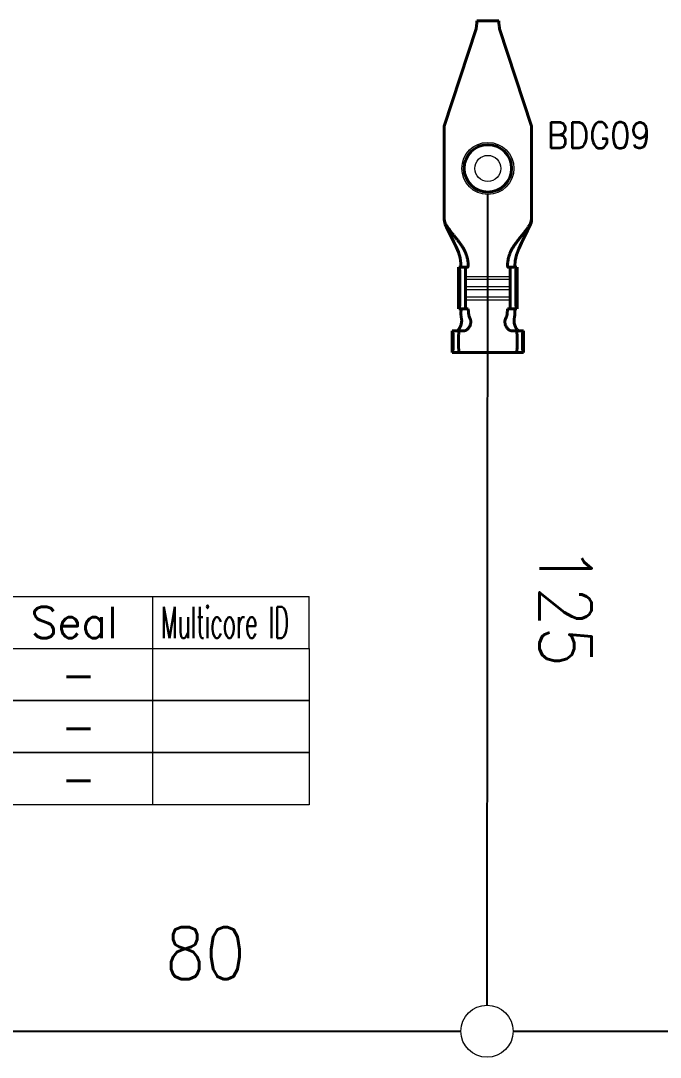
# Model space of a CAD drawing. Header units: inches. Extents: x 47316 to 59086, y 3141 to 11743.
# Drawn here: x 53517.2 to 53578.6, y 5823 to 5922.5 of the extents above; entities that cross this region are included whole.
import ezdxf

# ---------------------------------------------------------------- set-up
doc = ezdxf.new("R2010")
doc.units = ezdxf.units.IN
doc.header["$MEASUREMENT"] = 0
doc.layers.add('标注线', color=3, linetype='Continuous', lineweight=20)
doc.layers.add('轮廓线', color=7, linetype='Continuous', lineweight=40)
doc.styles.get("Standard").update_dxf_attribs({"font": ''})
doc.styles.get('Standard').set_extended_font_data('SimSun')
doc.linetypes.add('_VH_OTCON', pattern='A,0.0001,[7,VeSys.shx,S=0.1,R=0,X=0,Y=0],-0.4,[7,VeSys.shx,S=0.1,R=0,X=0,Y=0],-0.4,["X",Standard,S=1,R=0,X=-0.5,Y=-0.5],-0.0001,[7,VeSys.shx,S=0.1,R=0,X=0,Y=0],-0.4', length=1.2002)
doc.linetypes.add('_VH_UNTAPED', pattern='A,0.0001,[17,VeSys.shx,S=0.1,R=0,X=0,Y=0],-0.4', length=0.4001)

# ---------------------------------------------------------------- blocks, each defined once
blk = doc.blocks.new('YNDP')
at = {"layer": '标注线', "color": 0}
for p, q in [((-2.1, 7.315), (2.1, 7.315)), ((-2.1, 7.315), (-2.1, 7.035)), ((-2.1, 7.035), (2.1, 7.035)), ((2.1, 7.315), (2.1, 7.035)), ((-2.1, 6.335), (2.1, 6.335)), ((-2.1, 6.055), (-2.1, 6.335)), ((-2.1, 6.055), (2.1, 6.055)), ((2.1, 6.055), (2.1, 6.335)), ((-2.1, 5.355), (2.1, 5.355)), ((-2.1, 5.075), (-2.1, 5.355)), ((-2.1, 5.075), (2.1, 5.075)), ((2.1, 5.075), (2.1, 5.355))]:
    blk.add_line(p, q, dxfattribs=at)
at = {"layer": '轮廓线', "color": 0, "linetype": 'Continuous'}
for p, q in [((-1.05, 31.85), (1.05, 31.85)), ((-1.05, 31.85), (-1.05, 31.624)), ((1.05, 31.85), (1.05, 31.624)), ((-1.124, 31.08), (-4.19, 21.732)), ((1.124, 31.08), (4.19, 21.732)), ((-4.2, 21.666), (-4.2, 12.863)), ((4.2, 21.666), (4.2, 12.863)), ((-2.802, 4.2), (-2.802, 8.19)), ((-1.927, 8.19), (-2.789, 8.19)), ((-2.59, 8.225), (-2.59, 8.19)), ((1.927, 8.19), (2.789, 8.19)), ((2.615, 8.806), (2.587, 8.297)), ((2.802, 4.2), (2.802, 8.19)), ((-2.678, 4.76), (-2.678, 7.63)), ((-2.155, 7.63), (-2.155, 4.76)), ((2.155, 7.63), (2.155, 4.76)), ((2.678, 4.76), (2.678, 7.63)), ((-1.884, 4.2), (-2.789, 4.2)), ((1.884, 4.2), (2.789, 4.2)), ((-3.419, 2.1), (-3.419, 0)), ((-2.214, 2.1), (-3.419, 2.1)), ((2.214, 2.1), (3.419, 2.1)), ((3.419, 2.1), (3.419, 0)), ((-3.326, 1.54), (-3.326, 0.56)), ((-2.805, 0.56), (-2.805, 1.54)), ((2.805, 0.56), (2.805, 1.54)), ((3.326, 1.54), (3.326, 0.56)), ((3.419, 0), (-3.419, 0))]:
    blk.add_line(p, q, dxfattribs=at)
for points in [[(-4.098, 12.336), (-3.841, 11.757), (-3.567, 11.206), (-3.294, 10.675), (-3.041, 10.152), (-2.827, 9.63), (-2.669, 9.098), (-2.587, 8.548)], [(4.098, 12.336), (3.817, 11.707), (3.517, 11.11), (3.224, 10.534), (2.959, 9.966), (2.748, 9.394), (2.615, 8.806)], [(2.587, 8.297), (2.596, 8.233), (2.616, 8.19)]]:
    blk.add_lwpolyline(points, dxfattribs=at)
blk.add_circle((0, 17.675), 2.275, dxfattribs=at)
for centre, radius, start, end in [((-3.99, 21.666), 0.21, 161.84361, 180), ((3.99, 21.666), 0.21, 0, 18.15639), ((-2.733, 12.976), 1.467, 179.97691, 194.85597), ((2.733, 12.976), 1.467, 345.14409, 0.02309), ((-2.784, 12.863), 1.416, 179.99877, 190.68593), ((-2.82, 12.855), 1.38, 190.6602, 202.09871), ((-2.828, 12.951), 1.368, 194.86702, 203.46824), ((-2.878, 12.931), 1.315, 203.5201, 211.93369), ((2.881, 12.929), 1.311, 328.05242, 336.54202), ((2.839, 12.948), 1.358, 336.54495, 345.16704), ((2.82, 12.855), 1.38, 337.90116, 349.33987), ((2.784, 12.863), 1.416, 349.3141, 0.00122)]:
    blk.add_arc(centre, radius, start, end, dxfattribs=at)
for centre, ratio, start_param, end_param in [((-2.789, 7.63), 0.19732, -4.712389, -3.141593), ((2.789, 7.63), 0.19732, -3.141593, -1.570796), ((-2.789, 4.76), 0.19732, 0, 1.570796), ((2.789, 4.76), 0.19732, -1.570796, 0), ((-3.401, 1.54), 0.133102, -4.712389, -3.141593), ((3.401, 1.54), 0.133102, -3.141593, -1.570796), ((-3.401, 0.56), 0.133102, 0, 1.570796), ((3.401, 0.56), 0.133102, -1.570796, 0)]:
    blk.add_ellipse(centre, major_axis=(0, -0.56), ratio=ratio, start_param=start_param, end_param=end_param, dxfattribs=at)
for points, knots in [([(-1.124, 31.08), (-1.118, 31.13), (-1.106, 31.228), (-1.088, 31.371), (-1.07, 31.502), (-1.057, 31.586), (-1.05, 31.624)], [0, 0, 0, 0, 0.275349, 0.54044, 0.785059, 1, 1, 1, 1]), ([(1.124, 31.08), (1.118, 31.13), (1.106, 31.228), (1.088, 31.371), (1.07, 31.502), (1.057, 31.586), (1.05, 31.624)], [0, 0, 0, 0, 0.275349, 0.54044, 0.785059, 1, 1, 1, 1]), ([(-3.994, 12.235), (-3.957, 12.176), (-3.881, 12.059), (-3.759, 11.884), (-3.63, 11.708), (-3.494, 11.53), (-3.376, 11.38), (-3.279, 11.258), (-3.178, 11.133), (-3.076, 11.005), (-2.972, 10.875), (-2.893, 10.775), (-2.813, 10.672), (-2.706, 10.529), (-2.6, 10.382), (-2.497, 10.228), (-2.421, 10.108), (-2.348, 9.983), (-2.278, 9.855), (-2.211, 9.722), (-2.129, 9.539), (-2.057, 9.349), (-1.999, 9.154), (-1.962, 9.004), (-1.932, 8.853), (-1.917, 8.752), (-1.91, 8.701)], [0, 0, 0, 0, 0.050147, 0.101268, 0.15366, 0.207551, 0.263037, 0.291397, 0.320187, 0.379163, 0.409405, 0.44019, 0.471533, 0.503437, 0.568955, 0.6026, 0.636828, 0.671601, 0.70688, 0.742606, 0.778723, 0.851854, 0.888752, 0.925778, 0.962868, 1, 1, 1, 1]), ([(3.994, 12.235), (3.957, 12.176), (3.881, 12.059), (3.759, 11.884), (3.63, 11.708), (3.494, 11.53), (3.376, 11.38), (3.279, 11.258), (3.178, 11.133), (3.076, 11.005), (2.972, 10.875), (2.893, 10.775), (2.813, 10.672), (2.706, 10.529), (2.6, 10.382), (2.497, 10.228), (2.421, 10.108), (2.348, 9.983), (2.278, 9.855), (2.211, 9.722), (2.129, 9.539), (2.057, 9.349), (1.999, 9.154), (1.962, 9.004), (1.932, 8.853), (1.917, 8.752), (1.91, 8.701)], [0, 0, 0, 0, 0.050147, 0.101268, 0.15366, 0.207551, 0.263037, 0.291397, 0.320187, 0.379163, 0.409405, 0.44019, 0.471533, 0.503437, 0.568955, 0.6026, 0.636828, 0.671601, 0.70688, 0.742606, 0.778723, 0.851854, 0.888752, 0.925778, 0.962868, 1, 1, 1, 1]), ([(-2.59, 8.225), (-2.59, 8.233), (-2.59, 8.25), (-2.589, 8.278), (-2.587, 8.312), (-2.585, 8.351), (-2.584, 8.394), (-2.583, 8.46), (-2.584, 8.512), (-2.587, 8.548)], [0, 0, 0, 0, 0.070978, 0.159185, 0.264069, 0.384693, 0.519957, 0.668708, 1, 1, 1, 1]), ([(-2.58, 8.19), (-2.581, 8.19), (-2.582, 8.19), (-2.585, 8.192), (-2.586, 8.195), (-2.588, 8.199), (-2.589, 8.204), (-2.59, 8.21), (-2.59, 8.217), (-2.59, 8.222), (-2.59, 8.225)], [0, 0, 0, 0, 0.063583, 0.13143, 0.214486, 0.319093, 0.448523, 0.604543, 0.788198, 1, 1, 1, 1]), ([(-2.11, 8.19), (-2.111, 8.19), (-2.113, 8.189), (-2.115, 8.187), (-2.117, 8.184), (-2.119, 8.179), (-2.121, 8.173), (-2.123, 8.165), (-2.125, 8.157), (-2.128, 8.143), (-2.132, 8.122), (-2.135, 8.094), (-2.139, 8.062), (-2.143, 8.01), (-2.148, 7.937), (-2.152, 7.842), (-2.154, 7.738), (-2.155, 7.666), (-2.155, 7.63)], [0, 0, 0, 0, 0.004027, 0.009289, 0.016377, 0.025518, 0.036801, 0.050263, 0.065914, 0.083752, 0.125893, 0.176287, 0.234438, 0.299837, 0.450022, 0.621303, 0.807366, 1, 1, 1, 1]), ([(-1.893, 8.329), (-1.894, 8.318), (-1.896, 8.298), (-1.9, 8.27), (-1.904, 8.247), (-1.908, 8.229), (-1.911, 8.218), (-1.913, 8.21), (-1.915, 8.204), (-1.917, 8.199), (-1.92, 8.195), (-1.922, 8.192), (-1.924, 8.19), (-1.926, 8.19), (-1.927, 8.19)], [0, 0, 0, 0, 0.218442, 0.41158, 0.578176, 0.717068, 0.77583, 0.827442, 0.871971, 0.909537, 0.940372, 0.964928, 0.984146, 1, 1, 1, 1]), ([(-1.91, 8.701), (-1.906, 8.665), (-1.899, 8.596), (-1.895, 8.497), (-1.894, 8.421), (-1.893, 8.366), (-1.893, 8.341), (-1.893, 8.329)], [0, 0, 0, 0, 0.28921, 0.557756, 0.797041, 0.903477, 1, 1, 1, 1]), ([(1.893, 8.329), (1.893, 8.341), (1.893, 8.366), (1.894, 8.421), (1.895, 8.497), (1.899, 8.596), (1.906, 8.665), (1.91, 8.701)], [0, 0, 0, 0, 0.09654, 0.20301, 0.442326, 0.710821, 1, 1, 1, 1]), ([(1.927, 8.19), (1.926, 8.19), (1.924, 8.19), (1.922, 8.192), (1.92, 8.195), (1.917, 8.199), (1.915, 8.204), (1.913, 8.21), (1.911, 8.218), (1.908, 8.229), (1.904, 8.247), (1.9, 8.27), (1.896, 8.298), (1.894, 8.318), (1.893, 8.329)], [0, 0, 0, 0, 0.015854, 0.035072, 0.059628, 0.090464, 0.128031, 0.17256, 0.224172, 0.282933, 0.421824, 0.58842, 0.781558, 1, 1, 1, 1]), ([(2.155, 7.63), (2.155, 7.666), (2.154, 7.738), (2.152, 7.842), (2.148, 7.937), (2.143, 8.01), (2.139, 8.062), (2.135, 8.094), (2.132, 8.122), (2.128, 8.143), (2.125, 8.157), (2.123, 8.165), (2.121, 8.173), (2.119, 8.179), (2.117, 8.184), (2.115, 8.187), (2.113, 8.189), (2.111, 8.19), (2.11, 8.19)], [0, 0, 0, 0, 0.192634, 0.378697, 0.549978, 0.700163, 0.765562, 0.823713, 0.874107, 0.916248, 0.934086, 0.949737, 0.963199, 0.974482, 0.983623, 0.990711, 0.995973, 1, 1, 1, 1]), ([(-2.556, 3.36), (-2.566, 3.426), (-2.576, 3.528), (-2.58, 3.664), (-2.58, 3.769), (-2.579, 3.875), (-2.577, 3.982), (-2.577, 4.09), (-2.58, 4.163), (-2.582, 4.2)], [0, 0, 0, 0, 0.240029, 0.362533, 0.486637, 0.612415, 0.739889, 0.869056, 1, 1, 1, 1]), ([(-2.155, 4.76), (-2.155, 4.724), (-2.154, 4.652), (-2.152, 4.548), (-2.148, 4.453), (-2.143, 4.38), (-2.139, 4.328), (-2.135, 4.296), (-2.132, 4.268), (-2.128, 4.247), (-2.125, 4.233), (-2.123, 4.225), (-2.121, 4.217), (-2.119, 4.211), (-2.117, 4.206), (-2.115, 4.203), (-2.113, 4.201), (-2.111, 4.2), (-2.11, 4.2)], [0, 0, 0, 0, 0.192634, 0.378697, 0.549978, 0.700163, 0.765562, 0.823713, 0.874107, 0.916248, 0.934086, 0.949737, 0.963199, 0.974482, 0.983623, 0.990711, 0.995973, 1, 1, 1, 1]), ([(-1.884, 4.2), (-1.879, 4.126), (-1.874, 4.016), (-1.864, 3.87), (-1.851, 3.729), (-1.829, 3.59), (-1.793, 3.456), (-1.769, 3.391), (-1.755, 3.36)], [0, 0, 0, 0, 0.260021, 0.387215, 0.512609, 0.758429, 0.879572, 1, 1, 1, 1]), ([(1.755, 3.36), (1.769, 3.391), (1.793, 3.456), (1.829, 3.59), (1.851, 3.729), (1.864, 3.87), (1.874, 4.016), (1.879, 4.126), (1.884, 4.2)], [0, 0, 0, 0, 0.120428, 0.241571, 0.48739, 0.612785, 0.739979, 1, 1, 1, 1]), ([(2.11, 4.2), (2.111, 4.2), (2.113, 4.201), (2.115, 4.203), (2.117, 4.206), (2.119, 4.211), (2.121, 4.217), (2.123, 4.225), (2.125, 4.233), (2.128, 4.247), (2.132, 4.268), (2.135, 4.296), (2.139, 4.328), (2.143, 4.38), (2.148, 4.453), (2.152, 4.548), (2.154, 4.652), (2.155, 4.724), (2.155, 4.76)], [0, 0, 0, 0, 0.004027, 0.009289, 0.016377, 0.025518, 0.036801, 0.050263, 0.065914, 0.083752, 0.125893, 0.176287, 0.234438, 0.299837, 0.450022, 0.621303, 0.807366, 1, 1, 1, 1]), ([(2.582, 4.2), (2.58, 4.163), (2.577, 4.09), (2.577, 3.982), (2.579, 3.875), (2.58, 3.769), (2.58, 3.664), (2.576, 3.528), (2.566, 3.426), (2.556, 3.36)], [0, 0, 0, 0, 0.130944, 0.260111, 0.387585, 0.513363, 0.637467, 0.759971, 1, 1, 1, 1]), ([(-2.888, 2.131), (-2.874, 2.141), (-2.846, 2.165), (-2.805, 2.21), (-2.763, 2.263), (-2.722, 2.327), (-2.681, 2.398), (-2.643, 2.477), (-2.607, 2.563), (-2.564, 2.686), (-2.526, 2.847), (-2.511, 3.009), (-2.514, 3.133), (-2.523, 3.217), (-2.536, 3.292), (-2.549, 3.339), (-2.556, 3.36)], [0, 0, 0, 0, 0.038866, 0.08397, 0.135113, 0.191855, 0.253649, 0.319879, 0.389842, 0.462725, 0.612921, 0.759984, 0.828629, 0.892177, 0.949572, 1, 1, 1, 1]), ([(-1.755, 3.36), (-1.74, 3.336), (-1.713, 3.283), (-1.678, 3.195), (-1.651, 3.095), (-1.639, 3.004), (-1.636, 2.927), (-1.638, 2.868), (-1.645, 2.809), (-1.66, 2.731), (-1.688, 2.638), (-1.734, 2.534), (-1.789, 2.439), (-1.849, 2.356), (-1.912, 2.282), (-1.975, 2.22), (-2.029, 2.177), (-2.071, 2.149), (-2.101, 2.132), (-2.131, 2.118), (-2.167, 2.105), (-2.196, 2.1), (-2.214, 2.1)], [0, 0, 0, 0, 0.055022, 0.116995, 0.185083, 0.258201, 0.296181, 0.334778, 0.373698, 0.412652, 0.489659, 0.564292, 0.635623, 0.703071, 0.76613, 0.824277, 0.876958, 0.901113, 0.923761, 0.944907, 0.964596, 1, 1, 1, 1]), ([(2.214, 2.1), (2.196, 2.1), (2.167, 2.105), (2.131, 2.118), (2.101, 2.132), (2.071, 2.149), (2.029, 2.177), (1.975, 2.22), (1.912, 2.282), (1.849, 2.356), (1.789, 2.439), (1.734, 2.534), (1.688, 2.638), (1.654, 2.75), (1.636, 2.868), (1.636, 2.984), (1.651, 3.095), (1.678, 3.195), (1.713, 3.283), (1.74, 3.336), (1.755, 3.36)], [0, 0, 0, 0, 0.035416, 0.055113, 0.076262, 0.09891, 0.123064, 0.175742, 0.233887, 0.296955, 0.364416, 0.435763, 0.510406, 0.587414, 0.665244, 0.741782, 0.814902, 0.882994, 0.944969, 1, 1, 1, 1]), ([(2.556, 3.36), (2.549, 3.341), (2.538, 3.299), (2.525, 3.233), (2.516, 3.159), (2.511, 3.049), (2.519, 2.903), (2.552, 2.728), (2.597, 2.587), (2.641, 2.481), (2.676, 2.409), (2.712, 2.343), (2.75, 2.284), (2.787, 2.232), (2.814, 2.2), (2.827, 2.186)], [0, 0, 0, 0, 0.048288, 0.102718, 0.16266, 0.227338, 0.366788, 0.511961, 0.653827, 0.721303, 0.78555, 0.846014, 0.902199, 0.953655, 1, 1, 1, 1]), ([(-2.97, 2.1), (-2.963, 2.1), (-2.95, 2.102), (-2.93, 2.108), (-2.909, 2.118), (-2.895, 2.126), (-2.888, 2.131)], [0, 0, 0, 0, 0.217658, 0.453857, 0.713604, 1, 1, 1, 1]), ([(-2.74, 2.1), (-2.741, 2.1), (-2.744, 2.099), (-2.747, 2.097), (-2.75, 2.094), (-2.753, 2.089), (-2.756, 2.083), (-2.759, 2.076), (-2.762, 2.067), (-2.766, 2.053), (-2.771, 2.032), (-2.776, 2.004), (-2.781, 1.972), (-2.786, 1.935), (-2.79, 1.894), (-2.795, 1.834), (-2.8, 1.752), (-2.804, 1.648), (-2.805, 1.576), (-2.805, 1.54)], [0, 0, 0, 0, 0.005642, 0.012205, 0.020275, 0.030156, 0.042002, 0.05589, 0.071859, 0.089925, 0.132301, 0.1827, 0.240671, 0.305736, 0.377363, 0.454882, 0.624746, 0.809143, 1, 1, 1, 1]), ([(2.805, 1.54), (2.805, 1.576), (2.804, 1.648), (2.8, 1.752), (2.795, 1.834), (2.79, 1.894), (2.786, 1.935), (2.781, 1.972), (2.776, 2.004), (2.771, 2.032), (2.766, 2.053), (2.762, 2.067), (2.759, 2.076), (2.756, 2.083), (2.753, 2.089), (2.75, 2.094), (2.747, 2.097), (2.744, 2.099), (2.741, 2.1), (2.74, 2.1)], [0, 0, 0, 0, 0.190857, 0.375254, 0.545118, 0.622637, 0.694264, 0.759329, 0.8173, 0.867699, 0.910075, 0.928141, 0.94411, 0.957998, 0.969844, 0.979725, 0.987795, 0.994358, 1, 1, 1, 1]), ([(2.827, 2.186), (2.839, 2.173), (2.862, 2.15), (2.889, 2.13), (2.902, 2.122)], [0, 0, 0, 0, 0.537008, 1, 1, 1, 1]), ([(2.902, 2.122), (2.907, 2.119), (2.921, 2.111), (2.944, 2.103), (2.962, 2.1), (2.97, 2.1)], [0, 0, 0, 0, 0.280397, 0.659814, 1, 1, 1, 1]), ([(-2.805, 0.56), (-2.805, 0.524), (-2.804, 0.452), (-2.8, 0.348), (-2.795, 0.266), (-2.79, 0.206), (-2.786, 0.165), (-2.781, 0.128), (-2.776, 0.096), (-2.771, 0.068), (-2.766, 0.047), (-2.762, 0.033), (-2.759, 0.024), (-2.756, 0.017), (-2.753, 0.011), (-2.75, 0.006), (-2.747, 0.003), (-2.744, 0.001), (-2.741, 0), (-2.74, 0)], [0, 0, 0, 0, 0.190857, 0.375254, 0.545118, 0.622637, 0.694264, 0.759329, 0.8173, 0.867699, 0.910075, 0.928141, 0.94411, 0.957998, 0.969844, 0.979725, 0.987795, 0.994358, 1, 1, 1, 1]), ([(2.74, 0), (2.741, 0), (2.744, 0.001), (2.747, 0.003), (2.75, 0.006), (2.753, 0.011), (2.756, 0.017), (2.759, 0.024), (2.762, 0.033), (2.766, 0.047), (2.771, 0.068), (2.776, 0.096), (2.781, 0.128), (2.786, 0.165), (2.79, 0.206), (2.795, 0.266), (2.8, 0.348), (2.804, 0.452), (2.805, 0.524), (2.805, 0.56)], [0, 0, 0, 0, 0.005642, 0.012205, 0.020275, 0.030156, 0.042002, 0.05589, 0.071859, 0.089925, 0.132301, 0.1827, 0.240671, 0.305736, 0.377363, 0.454882, 0.624746, 0.809143, 1, 1, 1, 1])]:
    blk.add_open_spline(points, degree=3, knots=knots, dxfattribs=at)

msp = doc.modelspace()

# ---------------------------------------------------------------- linework, layer by layer
at = {"color": 0, "linetype": '_VH_UNTAPED', "ltscale": 5}
msp.add_line((53561.976, 5828.029), (53562.052, 5905.846), dxfattribs=at)
at = {"color": 0, "linetype": 'Continuous', "lineweight": 15}
for p, q in [((53462.39, 5867.268), (53544.89, 5867.268)), ((53462.39, 5862.268), (53544.89, 5862.268))]:
    msp.add_line(p, q, dxfattribs=at)
at = {"color": 7, "linetype": 'Continuous', "lineweight": 15}
for p, q in [((53529.89, 5862.268), (53529.89, 5867.268)), ((53544.89, 5862.268), (53544.89, 5867.268))]:
    msp.add_line(p, q, dxfattribs=at)
at = {"color": 102, "linetype": 'Continuous', "lineweight": 15}
for p, q in [((53529.89, 5857.268), (53529.89, 5862.268)), ((53529.89, 5852.268), (53529.89, 5857.268)), ((53529.89, 5847.268), (53529.89, 5852.268))]:
    msp.add_line(p, q, dxfattribs=at)
at = {"color": 0, "linetype": '_VH_OTCON', "ltscale": 5}
for p, q in [((53509.973, 5825.529), (53559.473, 5825.529)), ((53564.473, 5825.529), (53606.973, 5825.529))]:
    msp.add_line(p, q, dxfattribs=at)
at = {"color": 0, "linetype": 'Continuous', "lineweight": 15}
for points in [[(53462.39, 5857.268), (53462.39, 5862.268), (53544.89, 5862.268), (53544.89, 5857.268)], [(53462.39, 5852.268), (53462.39, 5857.268), (53544.89, 5857.268), (53544.89, 5852.268)], [(53462.39, 5847.268), (53462.39, 5852.268), (53544.89, 5852.268), (53544.89, 5847.268)]]:
    msp.add_lwpolyline(points, close=True, dxfattribs=at)
for centre, radius in [((53562.055, 5908.346), 2.5), ((53562.055, 5908.346), 1.25), ((53561.973, 5825.529), 2.5)]:
    msp.add_circle(centre, radius, dxfattribs=at)

# ---------------------------------------------------------------- block references
at = {"color": 0}
msp.add_blockref('YNDP', (53562.055, 5890.671), dxfattribs=at)

# ---------------------------------------------------------------- texts
at = {"color": 21, "linetype": 'Continuous', "lineweight": 15, "insert": (53567.728, 5912.775), "char_height": 2.5, "width": 11.03571, "attachment_point": 1}
msp.add_mtext('\\Fromans.shx;\\W0.9000000000;\\T1.0000000000;\\o\\lBDG09', dxfattribs=at)
at = {"color": 7, "linetype": '_VH_UNTAPED', "lineweight": 18, "ltscale": 5, "insert": (53572.014, 5872.08), "char_height": 5, "width": 12.85714, "attachment_point": 1, "rotation": 270}
msp.add_mtext('\\Fromans.shx;\\W0.9000000000;\\T1.0000000000;\\o\\l125', dxfattribs=at)
at = {"color": 7, "linetype": 'Continuous', "lineweight": 15, "char_height": 3, "attachment_point": 1}
for s, insert, width in [('\\Fromans.shx;\\W1.0000000000;\\T1.0000000000;\\o\\lSeal', (53518.176, 5866.268), 9.28571), ('\\Fromans.shx;\\W0.5185185185;\\T1.0000000000;\\o\\lMulticore ID', (53530.687, 5866.268), 14)]:
    msp.add_mtext(s, dxfattribs=dict(at, insert=insert, width=width))
at = {"color": 140, "linetype": 'Continuous', "lineweight": 15, "char_height": 3, "width": 3.71429, "attachment_point": 1}
for insert in [(53521.105, 5861.268), (53521.105, 5856.268), (53521.105, 5851.268)]:
    msp.add_mtext('\\Fromans.shx;\\W1.0000000000;\\T1.0000000000;\\o\\l-', dxfattribs=dict(at, insert=insert))
at = {"color": 7, "linetype": '_VH_OTCON', "lineweight": 18, "ltscale": 5, "insert": (53531.08, 5835.529), "char_height": 5, "width": 8.57143, "attachment_point": 1}
msp.add_mtext('\\Fromans.shx;\\W0.9000000000;\\T1.0000000000;\\o\\l80', dxfattribs=at)

doc.saveas('drawing.dxf')
